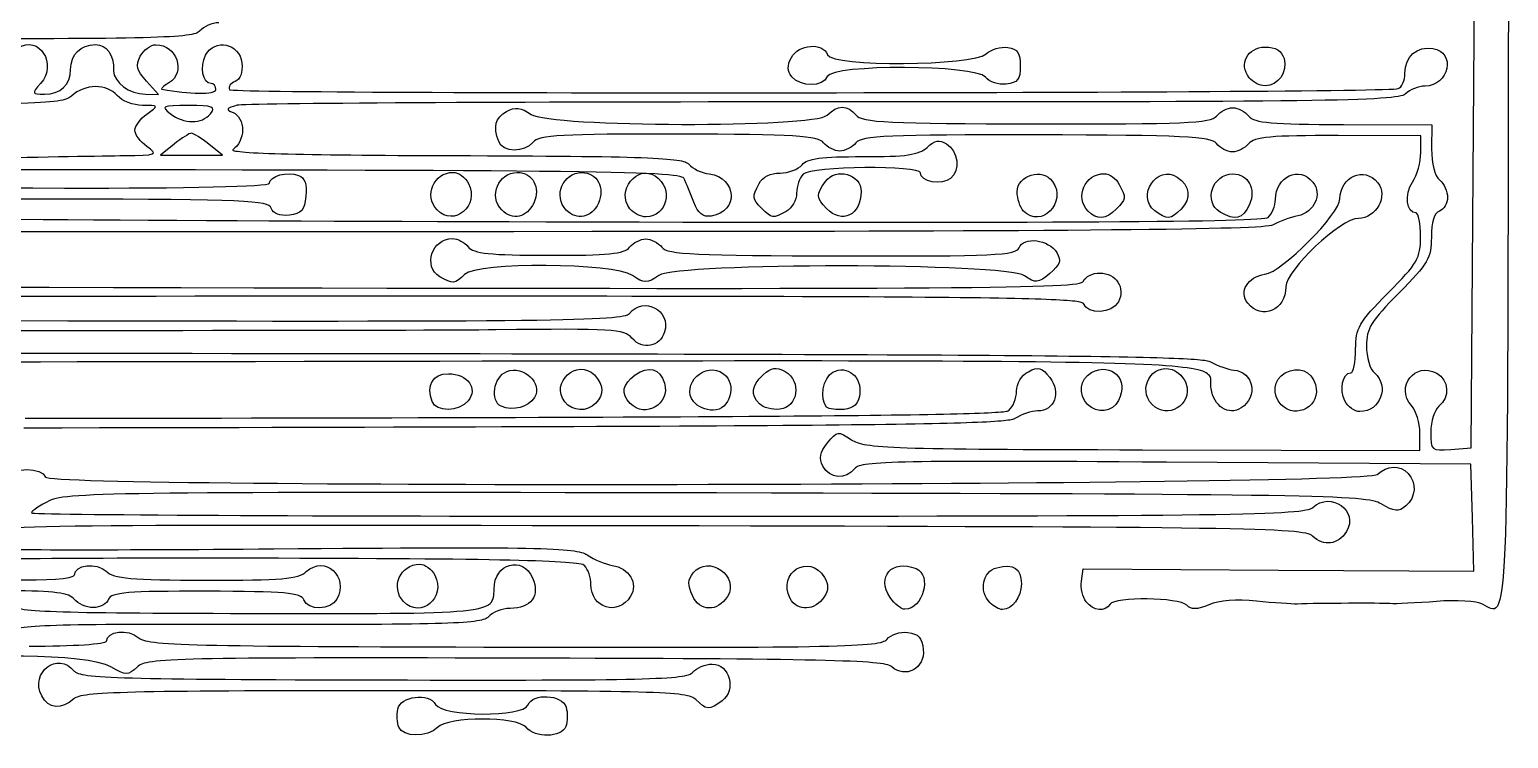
# Model space of a CAD drawing. Extents: x 25 to 242, y 39 to 365.
# Drawn here: x 162.4 to 220.2, y 79.4 to 107 of the extents above; entities that cross this region are included whole.
import ezdxf

# ---------------------------------------------------------------- set-up
doc = ezdxf.new("R2010")
doc.units = 0
doc.layers.add('Layer_1', color=7, linetype='CONTINUOUS')

msp = doc.modelspace()

# ---------------------------------------------------------------- linework, layer by layer
at = {"layer": 'Layer_1', "color": 7}
for points in [[(217.93409, 90.643183), (218.72232, 90.708383), (218.81532, 103.151313), (218.90832, 115.594223), (218.40701, 115.595223)], [(166.949585, 104.507733), (167.459015, 104.499733), (166.985715, 105.019083)], [(169.484772, 103.741663), (169.484772, 103.741803)], [(216.762, 102.233283), (216.764, 102.887273), (213.53255, 102.894273)], [(213.74403, 103.323503), (217.18562, 103.316503), (217.18262, 102.373293)], [(168.06743, 102.559743), (167.531785, 102.129953), (168.744237, 102.126953), (169.95669, 102.123953), (169.423732, 102.556863)], [(188.366413, 100.292903), (188.366374, 100.293433)], [(178.448513, 97.383983), (178.448513, 97.383123)], [(213.79783, 92.534843), (213.79793, 92.535643)], [(205.896102, 90.627893), (216.72573, 90.604893), (216.72773, 91.288183)], [(203.507275, 85.494253), (203.577455, 85.981053), (211.20241, 85.932853), (218.82739, 85.884653), (218.77389, 87.973323), (218.72039, 90.062023), (206.822244, 90.142923)], [(203.687588, 84.695733), (203.68812, 84.695583)], [(176.845792, 79.796013), (176.845781, 79.796263)]]:
    msp.add_lwpolyline(points, dxfattribs=at)
for points in [[(192.195762, 105.187213)], [(210.05493, 105.152663)], [(178.341077, 99.994773)], [(180.862765, 99.989773)], [(183.384449, 99.984773)], [(185.872655, 100.033773)], [(191.027816, 100.048503)], [(193.5495, 100.043503)], [(201.246402, 99.947103)], [(203.768089, 99.942113)], [(206.37021, 99.961713)], [(208.92696, 99.905403)], [(210.00449, 96.348683)], [(178.146261, 92.506213)], [(183.327446, 92.497413)], [(185.882622, 92.437703)], [(188.364696, 92.494303)], [(190.934999, 92.417703)], [(180.849385, 92.328523)], [(193.555006, 92.296573)], [(203.744569, 92.399763)], [(206.266257, 92.394763)], [(211.30963, 92.384163)], [(188.310042, 84.934513)], [(177.032535, 84.699443)], [(192.1279, 84.826693)], [(196.030776, 84.864783)], [(199.937854, 84.650783)], [(162.899535, 81.023513)]]:
    msp.add_lwpolyline(points, close=True, dxfattribs=at)
for points in [[(220.18223, 108.051663), (220.14433, 83.155823), (220.18249, 84.040033), (219.16878, 84.599413)], [(169.074565, 106.976323), (168.847042, 106.696793), (167.289555, 106.656913), (157.417595, 106.677893)], [(169.811064, 107.297953), (169.550426, 107.297953), (169.219001, 107.153773), (169.074565, 106.976323)], [(161.980275, 106.318703), (162.795645, 106.842413), (163.525035, 105.679653), (162.854875, 104.924483)], [(164.026535, 105.476693), (164.028535, 106.060703), (164.413385, 106.445463), (164.994735, 106.444223)], [(164.994735, 106.444223), (165.451115, 106.444223), (165.709525, 106.073883), (165.707505, 105.425383)], [(166.749365, 105.989183), (166.879685, 106.237073), (167.153195, 106.439553), (167.357165, 106.439133)], [(167.357165, 106.439133), (168.17887, 106.436133), (168.544141, 105.353443), (167.859975, 104.947063)], [(169.296698, 106.032623), (169.650104, 106.704933), (170.629936, 106.495983), (170.713401, 105.730523)], [(192.179775, 105.941333), (192.456368, 106.467513), (193.403791, 106.541303), (193.585678, 106.050843)], [(199.787724, 106.083943), (199.981003, 106.259863), (200.359607, 106.371303), (200.629063, 106.331593)], [(200.629063, 106.331593), (201.017973, 106.274293), (201.118572, 106.126063), (201.116973, 105.612963)], [(210.05493, 105.152663), (209.63738, 105.671433), (209.99203, 106.348213), (210.68071, 106.346723)], [(210.68071, 106.346723), (211.10295, 106.346723), (211.32321, 106.213563), (211.41802, 105.903923)], [(216.14128, 105.332763), (216.14328, 105.982423), (216.60464, 106.389083), (217.23381, 106.295843)], [(217.23381, 106.295843), (218.14921, 106.160193), (217.86259, 104.823573), (216.91855, 104.825583)], [(166.985715, 105.019083), (166.594145, 105.448713), (166.553335, 105.616223), (166.749365, 105.989183)], [(169.510989, 104.926323), (169.18884, 104.926323), (169.061393, 105.584973), (169.296698, 106.032623)], [(170.713401, 105.730523), (170.755541, 105.344023), (170.663451, 105.091793), (170.449678, 105.008233)], [(192.195755, 105.187163), (192.010565, 105.417223), (192.006446, 105.611613), (192.179775, 105.941333)], [(193.585678, 106.050843), (193.762637, 105.573663), (199.259356, 105.602953), (199.787724, 106.083943)], [(211.41802, 105.903923), (211.57752, 105.383093), (211.19746, 104.837383), (210.67601, 104.838493)], [(163.003275, 104.509263), (163.635705, 104.509263), (164.024655, 104.875663), (164.026535, 105.476693)], [(165.707505, 105.425383), (165.706505, 104.974013), (166.324035, 104.517493), (166.949585, 104.507733)], [(193.579645, 105.198113), (193.424486, 104.787263), (192.523411, 104.780233), (192.195762, 105.187213)], [(199.758499, 105.174013), (199.366548, 105.660983), (193.762708, 105.682753), (193.579645, 105.198113)], [(200.571416, 104.902973), (200.268948, 104.867573), (199.908402, 104.987773), (199.758499, 105.174013)], [(201.116973, 105.612963), (201.115373, 105.078133), (201.021163, 104.955603), (200.571416, 104.902973)], [(210.67601, 104.838493), (210.47316, 104.838493), (210.19368, 104.980313), (210.05493, 105.152663)], [(215.87672, 104.727953), (216.02134, 104.775153), (216.14039, 105.047283), (216.14128, 105.332763)], [(162.854875, 104.924483), (162.501595, 104.526383), (162.507345, 104.510323), (163.003275, 104.509263)], [(165.850455, 104.456903), (165.435455, 104.929633), (164.587255, 104.920163), (164.063785, 104.436803)], [(167.859975, 104.947063), (167.657335, 104.826703), (167.538795, 104.719133), (167.596545, 104.708013)], [(167.596545, 104.708013), (168.657621, 104.503623), (169.697301, 104.494263), (169.697907, 104.689013)], [(169.697907, 104.689013), (169.698436, 104.819293), (169.614197, 104.926083), (169.510989, 104.926323)], [(170.449678, 105.008233), (170.269015, 104.937633), (170.173776, 104.792073), (170.238038, 104.684753)], [(170.238038, 104.684753), (170.349697, 104.498333), (215.3031, 104.540873), (215.87672, 104.727953)], [(216.91855, 104.825583), (216.68175, 104.825583), (216.33461, 104.684903), (216.14711, 104.511813)], [(164.063785, 104.436803), (163.708445, 104.108773), (162.581805, 104.079133), (151.370349, 104.102973)], [(166.833285, 104.070243), (166.478755, 104.070243), (166.036475, 104.244973), (165.850455, 104.456903)], [(167.009815, 103.734463), (167.476975, 104.068203), (167.476625, 104.068873), (166.833285, 104.070243)], [(168.630787, 104.066783), (167.603875, 104.069783), (167.546875, 104.043783), (167.921115, 103.751963)], [(169.484772, 103.741803), (169.7126, 104.021673), (169.59949, 104.064753), (168.630787, 104.066783)], [(170.536562, 104.075333), (170.093128, 103.957673), (170.068302, 103.912983), (170.378066, 103.790083)], [(193.434285, 104.206013), (181.129724, 104.211013), (170.825746, 104.152113), (170.536562, 104.075333)], [(181.05691, 103.832813), (181.395945, 104.017833), (181.606066, 103.993223), (182.008476, 103.721473)], [(216.14711, 104.511813), (215.85288, 104.240223), (212.74332, 104.198333), (193.434285, 104.206013)], [(193.577241, 103.692173), (193.978097, 104.101003), (194.3705, 104.099683), (194.701592, 103.687173)], [(208.78101, 103.657253), (208.92544, 103.834703), (209.20959, 103.979543), (209.41244, 103.979113)], [(209.41244, 103.979113), (209.61529, 103.979113), (209.89853, 103.832643), (210.04185, 103.654583)], [(166.540795, 103.101283), (166.541325, 103.265593), (166.752365, 103.550523), (167.009815, 103.734463)], [(167.921115, 103.751963), (168.450032, 103.339633), (169.153731, 103.335053), (169.484772, 103.741663)], [(170.378066, 103.790083), (170.59128, 103.705483), (170.744662, 103.420093), (170.743693, 103.109683)], [(180.746427, 102.658293), (180.523627, 103.259083), (180.61096, 103.589473), (181.05691, 103.832813)], [(182.008476, 103.721473), (182.750706, 103.220193), (193.088821, 103.194023), (193.577241, 103.692173)], [(194.701592, 103.687173), (194.923376, 103.411643), (195.97167, 103.361263), (201.740294, 103.349013)], [(201.740294, 103.349013), (207.508917, 103.336813), (208.55751, 103.382613), (208.78101, 103.657253)], [(210.04185, 103.654583), (210.25408, 103.390923), (210.94121, 103.329483), (213.74403, 103.323503)], [(167.005855, 102.466183), (166.749565, 102.651153), (166.540285, 102.936953), (166.540795, 103.101283)], [(168.746925, 102.989213), (168.667805, 102.989403), (168.362033, 102.796123), (168.06743, 102.559743)], [(169.423732, 102.556863), (169.130605, 102.794483), (168.826043, 102.989063), (168.746925, 102.989213)], [(170.743693, 103.109683), (170.7429, 102.815573), (170.576231, 102.476483), (170.373594, 102.356123)], [(187.764605, 102.949013), (183.210128, 102.959113), (182.310794, 102.909413), (182.089804, 102.637893)], [(193.437391, 102.613763), (193.218097, 102.886233), (192.319082, 102.939333), (187.764605, 102.949013)], [(201.738953, 102.919333), (195.970329, 102.931733), (194.921732, 102.885733), (194.698237, 102.611093)], [(208.77765, 102.581193), (208.55587, 102.856733), (207.507576, 102.907083), (201.738953, 102.919333)], [(213.53255, 102.894273), (210.91653, 102.900273), (210.25109, 102.839673), (210.0385, 102.578523)], [(166.111655, 102.112353), (167.404995, 102.129053), (167.448945, 102.146353), (167.005855, 102.466183)], [(170.373594, 102.356123), (170.119078, 102.204963), (172.774815, 102.129403), (178.962922, 102.111723)], [(182.089804, 102.637893), (181.7443, 102.213393), (180.906701, 102.226173), (180.746427, 102.658293)], [(194.066805, 102.289253), (193.863954, 102.289253), (193.580718, 102.435723), (193.437391, 102.613763)], [(194.698237, 102.611093), (194.553801, 102.433633), (194.269657, 102.288803), (194.066805, 102.289253)], [(194.968459, 102.071673), (196.664872, 102.067673), (197.158336, 102.139373), (197.477865, 102.434333)], [(197.477865, 102.434333), (197.77898, 102.712303), (197.961784, 102.745823), (198.230338, 102.572313)], [(198.230338, 102.572313), (198.700662, 102.268493), (198.785929, 101.553533), (198.391649, 101.219733)], [(209.40707, 102.256653), (209.20422, 102.256653), (208.92098, 102.403133), (208.77765, 102.581193)], [(210.0385, 102.578523), (209.89406, 102.401063), (209.60992, 102.256233), (209.40707, 102.256653)], [(216.43842, 101.079273), (216.61527, 101.354303), (216.76088, 101.873633), (216.762, 102.233283)], [(217.18262, 102.373293), (217.18062, 101.797743), (217.30223, 101.325283), (217.49406, 101.161183)], [(160.612475, 102.017653), (162.888915, 102.060153), (165.363545, 102.102753), (166.111655, 102.112353)], [(178.962922, 102.111723), (186.4994, 102.090023), (187.960389, 102.036823), (188.170958, 101.775203)], [(185.872655, 100.033773), (185.316577, 100.724633), (186.139783, 101.782303), (186.866432, 101.310603)], [(188.170958, 101.775203), (188.308615, 101.604173), (188.664739, 101.433733), (188.962348, 101.396453)], [(191.734281, 101.432143), (192.062793, 101.432143), (192.449751, 101.576053), (192.594187, 101.753503)], [(192.594187, 101.753503), (192.795739, 102.001133), (193.347789, 102.075113), (194.968459, 102.071673)], [(197.216317, 101.435033), (197.217417, 101.741863), (192.93905, 101.697173), (192.635073, 101.387133)], [(193.505074, 101.096113), (193.912037, 101.663413), (194.904609, 101.389623), (194.902492, 100.710593)], [(206.37021, 99.961703), (205.623085, 100.524763), (206.46636, 101.776803), (207.250072, 101.268063)], [(211.08247, 100.404483), (211.08547, 101.294803), (212.02422, 101.724543), (212.54719, 101.074833)], [(213.60422, 100.420853), (213.60722, 101.304773), (214.55392, 101.710193), (215.08236, 101.053713)], [(187.976096, 101.224723), (187.836885, 101.510573), (184.017434, 101.549763), (155.171909, 101.561273)], [(155.284909, 101.210903), (155.737819, 100.905023), (156.790785, 100.859723), (163.794505, 100.844853)], [(171.787871, 101.028823), (171.788665, 101.312933), (172.503077, 101.509143), (172.926336, 101.341473)], [(172.926336, 101.341473), (173.177529, 101.241973), (173.262653, 101.002993), (173.216082, 100.528013)], [(178.341077, 99.994773), (177.814939, 100.537113), (178.210716, 101.460213), (178.968674, 101.458603)], [(178.968674, 101.458603), (179.172646, 101.458603), (179.440145, 101.263683), (179.563118, 101.026403)], [(180.862765, 99.989773), (180.343464, 100.525053), (180.730603, 101.455223), (181.472023, 101.453663)], [(181.472023, 101.453663), (182.076213, 101.453663), (182.391062, 100.870863), (182.117834, 100.260833)], [(183.384449, 99.984773), (182.865152, 100.520053), (183.252287, 101.450253), (183.993711, 101.448663)], [(183.993711, 101.448663), (184.597897, 101.448663), (184.912747, 100.865863), (184.639519, 100.255863)], [(186.866432, 101.310603), (187.592544, 100.839273), (187.329838, 99.717833), (186.493724, 99.719613)], [(188.366374, 100.293433), (188.238376, 100.627713), (188.062749, 101.046783), (187.976096, 101.224723)], [(188.962348, 101.396453), (190.06348, 101.258473), (190.133992, 99.916033), (189.048678, 99.752783)], [(190.918148, 101.017093), (191.055708, 101.278793), (191.35882, 101.432943), (191.734281, 101.432143)], [(192.635073, 101.387133), (192.495937, 101.245233), (192.381414, 100.909503), (192.380578, 100.641143)], [(193.549504, 100.043503), (193.147865, 100.457463), (193.142258, 100.590343), (193.505074, 101.096113)], [(198.391649, 101.219733), (198.058613, 100.937793), (197.215248, 101.092283), (197.216317, 101.435033)], [(200.996572, 100.697653), (200.998672, 101.361513), (201.991641, 101.648113), (202.382006, 101.097483)], [(202.382006, 101.097483), (202.95713, 100.286243), (201.928395, 99.244163), (201.246402, 99.947103)], [(203.768089, 99.942103), (203.241952, 100.484453), (203.637729, 101.407553), (204.395686, 101.405943)], [(204.395686, 101.405943), (204.599658, 101.405943), (204.86385, 101.217423), (204.98278, 100.987923)], [(207.250072, 101.268063), (207.750272, 100.943363), (207.810181, 100.444413), (207.399291, 100.025313)], [(208.92696, 99.905403), (208.254475, 100.309213), (208.61499, 101.397073), (209.42072, 101.395353)], [(209.42072, 101.395353), (210.02491, 101.395353), (210.33976, 100.812553), (210.06653, 100.202553)], [(216.56698, 99.871183), (216.19856, 99.871183), (216.12239, 100.587813), (216.43842, 101.079273)], [(217.49406, 101.161183), (217.66697, 101.013313), (217.80786, 100.707213), (217.80715, 100.480993)], [(163.794505, 100.844853), (168.597888, 100.834553), (171.787496, 100.908053), (171.787871, 101.028823)], [(173.216082, 100.528013), (173.161732, 99.973683), (173.048235, 99.843563), (172.570839, 99.788323)], [(179.563118, 101.026403), (180.014429, 100.155613), (179.008726, 99.306613), (178.341077, 99.994773)], [(191.027816, 100.048503), (190.638394, 100.449903), (190.635134, 100.478723), (190.918148, 101.017093)], [(192.380578, 100.641143), (192.379785, 100.372743), (192.195833, 100.053153), (191.971895, 99.930973)], [(194.902492, 100.710593), (194.899592, 99.788233), (194.15388, 99.420513), (193.5495, 100.043503)], [(201.246402, 99.947103), (201.108152, 100.089613), (200.995728, 100.427353), (200.996572, 100.697653)], [(204.98278, 100.987923), (205.262434, 100.448333), (205.258992, 100.419553), (204.867073, 100.019813)], [(212.54719, 101.074833), (212.92267, 100.608313), (212.60499, 99.897723), (211.95955, 99.760403)], [(215.08236, 101.053713), (215.49541, 100.540553), (215.01906, 99.659703), (214.32928, 99.661153)], [(163.683445, 100.414143), (157.132115, 100.428143), (155.594379, 100.376843), (155.457009, 100.140033)], [(171.866241, 100.059153), (171.755494, 100.357783), (170.80486, 100.399033), (163.683445, 100.414143)], [(172.570839, 99.788323), (172.193065, 99.744623), (171.947955, 99.838823), (171.866241, 100.059153)], [(182.117834, 100.260833), (181.863332, 99.692643), (181.274425, 99.565463), (180.862765, 99.989773)], [(184.639519, 100.255863), (184.385016, 99.687643), (183.796109, 99.560463), (183.384449, 99.984773)], [(186.493724, 99.719613), (186.290873, 99.719613), (186.011391, 99.861423), (185.872655, 100.033773)], [(189.048678, 99.752783), (188.719553, 99.703283), (188.536802, 99.847983), (188.366413, 100.292903)], [(191.971895, 99.930973), (191.445315, 99.643633), (191.417237, 99.647103), (191.027816, 100.048503)], [(204.867073, 100.019813), (204.470954, 99.615793), (204.109473, 99.590213), (203.768089, 99.942113)], [(207.399291, 100.025313), (206.985332, 99.603093), (206.856626, 99.595153), (206.37021, 99.961713)], [(210.06653, 100.202553), (209.81121, 99.632543), (209.51155, 99.554403), (208.92696, 99.905403)], [(210.67451, 97.477043), (211.34223, 97.569043), (213.60241, 99.840123), (213.60422, 100.420853)], [(210.79903, 99.696593), (210.95412, 99.827873), (211.08166, 100.146433), (211.08247, 100.404483)], [(217.49027, 99.946323), (217.27949, 99.863923), (217.17374, 99.524263), (217.17187, 98.923553)], [(217.80715, 100.480993), (217.80635, 100.254773), (217.66385, 100.014163), (217.49027, 99.946323)], [(154.972459, 99.726643), (154.798879, 99.659443), (167.225405, 99.571523), (182.586954, 99.531173)], [(182.586954, 99.531173), (202.772141, 99.478173), (210.59524, 99.524173), (210.79903, 99.696593)], [(210.97426, 99.397713), (210.66919, 99.221873), (203.346239, 99.151603), (184.390506, 99.142633)], [(211.95955, 99.760403), (211.64921, 99.694403), (211.20583, 99.531173), (210.97426, 99.397713)], [(214.32928, 99.661153), (213.6281, 99.661153), (211.49416, 97.650373), (211.49209, 96.985693)], [(216.75176, 98.948323), (216.75376, 99.455653), (216.67016, 99.870943), (216.56698, 99.871183)], [(184.390506, 99.142633), (118.096649, 99.111233), (121.452249, 99.133633), (121.050279, 98.723373)], [(178.448513, 97.383123), (177.77603, 97.786923), (178.136543, 98.874783), (178.942276, 98.873073)], [(178.942276, 98.873073), (179.136163, 98.873073), (179.412065, 98.726643), (179.555392, 98.548583)], [(185.859608, 98.535193), (186.004041, 98.712653), (186.288186, 98.857483), (186.491036, 98.857063)], [(186.491036, 98.857063), (186.693887, 98.857063), (186.977123, 98.710563), (187.120451, 98.532493)], [(201.071165, 98.517313), (201.241407, 98.968083), (202.242465, 98.837133), (202.544041, 98.324663)], [(215.48405, 96.749233), (216.63811, 97.914033), (216.74914, 98.106653), (216.75176, 98.948323)], [(217.17187, 98.923553), (217.16987, 98.110063), (217.04823, 97.902203), (215.90423, 96.747533)], [(179.555392, 98.548583), (179.763918, 98.289533), (180.393513, 98.223593), (182.706493, 98.218703)], [(182.706493, 98.218703), (185.019468, 98.213703), (185.649469, 98.277003), (185.859608, 98.535193)], [(187.120451, 98.532493), (187.342238, 98.256983), (188.390891, 98.206613), (194.1624, 98.194363)], [(194.1624, 98.194363), (200.125229, 98.181663), (200.959133, 98.220563), (201.071165, 98.517313)], [(202.544041, 98.324663), (202.731207, 98.006583), (202.680179, 97.854953), (202.270659, 97.512183)], [(185.968633, 97.433683), (185.239403, 97.926173), (179.892826, 97.957773), (179.416941, 97.472383)], [(201.279592, 97.420083), (200.528952, 97.927023), (187.76145, 97.936493), (187.00455, 97.430683)], [(133.615319, 97.313483), (133.305189, 97.082153), (139.406509, 97.019763), (168.350256, 96.958283)], [(168.350256, 96.958283), (199.366317, 96.892383), (203.475636, 96.921383), (203.583377, 97.206643)], [(179.416941, 97.472383), (179.048541, 97.096643), (178.943083, 97.086983), (178.448513, 97.383983)], [(187.00455, 97.430683), (186.526753, 97.111363), (186.444436, 97.111523), (185.968633, 97.433683)], [(202.270659, 97.512183), (201.810239, 97.126823), (201.725444, 97.118933), (201.279592, 97.420083)], [(203.583377, 97.206643), (203.650457, 97.384253), (203.940017, 97.529093), (204.226846, 97.528483)], [(204.226846, 97.528483), (204.860277, 97.528483), (205.235388, 96.942983), (204.950651, 96.401303)], [(210.00449, 96.348683), (209.64268, 96.798203), (209.98979, 97.382723), (210.67451, 97.477043)], [(162.562425, 96.614493), (122.237599, 96.585293), (121.646729, 96.578893), (121.063129, 96.159883)], [(203.585168, 96.332703), (203.484865, 96.603193), (198.097682, 96.640183), (162.562425, 96.614493)], [(185.849395, 95.946933), (186.410616, 96.636463), (187.489984, 96.071103), (187.225615, 95.226153)], [(211.49209, 96.985693), (211.48909, 96.079013), (210.54653, 95.675313), (210.00449, 96.348683)], [(214.21634, 94.550153), (214.21934, 95.391813), (214.33, 95.584433), (215.48405, 96.749233)], [(215.90423, 96.747533), (214.81683, 95.650023), (214.63905, 95.360323), (214.63694, 94.682573)], [(162.024215, 95.667883), (182.792455, 95.627183), (185.616014, 95.659883), (185.849395, 95.946933)], [(204.950651, 96.401303), (204.709504, 95.942543), (203.747773, 95.894233), (203.585168, 96.332703)], [(180.634943, 95.306903), (177.897331, 95.273103), (162.320335, 95.266103), (146.019409, 95.291303)], [(185.95195, 94.981653), (185.640197, 95.336783), (185.205203, 95.363373), (180.634943, 95.306903)], [(126.048909, 94.767233), (126.348149, 94.458773), (130.250739, 94.423373), (167.198035, 94.393743)], [(187.225615, 95.226153), (187.043626, 94.644473), (186.362695, 94.513763), (185.95195, 94.981653)], [(167.198035, 94.393743), (201.304551, 94.366443), (208.102804, 94.312643), (208.541, 94.066693)], [(208.57012, 93.014783), (208.40651, 94.204803), (211.33613, 94.130663), (167.253005, 94.060313)], [(183.327447, 92.497403), (182.735257, 93.233103), (183.825073, 94.225003), (184.481831, 93.548063)], [(214.02581, 93.628073), (214.12901, 93.627863), (214.21476, 94.042783), (214.21634, 94.550153)], [(214.63694, 94.682573), (214.63594, 94.244663), (214.77423, 93.774683), (214.94886, 93.625323)], [(167.253005, 94.060313), (134.866519, 94.008613), (126.436959, 93.939503), (126.269369, 93.724343)], [(178.146261, 92.506163), (177.905337, 93.155823), (178.163401, 93.596033), (178.784423, 93.594713)], [(178.784423, 93.594713), (179.537927, 93.591713), (179.949735, 93.023393), (179.551257, 92.533813)], [(180.849385, 92.328523), (180.392764, 92.525603), (180.543497, 93.478533), (181.06375, 93.683773)], [(181.06375, 93.683773), (181.718467, 93.942023), (182.480459, 93.223103), (182.139453, 92.668853)], [(186.078331, 93.550783), (186.607597, 93.928923), (187.040337, 93.804653), (187.218329, 93.223383)], [(188.364696, 92.494303), (187.822798, 93.167533), (188.826439, 94.122523), (189.52365, 93.597083)], [(189.52365, 93.597083), (190.075228, 93.181423), (189.788006, 92.170823), (189.118692, 92.172253)], [(191.080137, 93.552423), (191.407191, 93.854313), (191.569701, 93.878073), (191.933691, 93.677223)], [(191.933691, 93.677223), (192.589299, 93.315463), (192.442355, 92.296073), (191.722389, 92.211353)], [(193.555006, 92.296603), (193.262328, 92.598283), (193.415438, 93.444393), (193.800755, 93.654653)], [(193.800755, 93.654653), (194.354532, 93.956843), (194.940918, 93.473893), (194.845232, 92.794443)], [(200.972319, 92.919953), (200.973419, 93.218213), (201.16183, 93.527193), (201.433414, 93.675393)], [(201.433414, 93.675393), (201.824296, 93.888693), (201.949288, 93.854383), (202.270214, 93.445733)], [(203.744569, 92.399763), (203.367554, 92.788383), (203.44368, 93.391053), (203.901332, 93.640763)], [(203.901332, 93.640763), (204.687907, 94.070003), (205.378482, 93.358193), (204.955728, 92.553963)], [(206.266257, 92.394763), (205.6753, 93.003883), (206.256657, 94.016843), (207.048212, 93.757313)], [(207.048212, 93.757313), (207.278767, 93.681713), (207.52673, 93.426103), (207.599241, 93.189333)], [(208.541, 94.066693), (208.82944, 93.904793), (209.23957, 93.757313), (209.45239, 93.738953)], [(209.45239, 93.738953), (210.23139, 93.671753), (210.42344, 92.696973), (209.74369, 92.260383)], [(211.30963, 92.384163), (210.93261, 92.772783), (211.00875, 93.375453), (211.4664, 93.625163)], [(211.4664, 93.625163), (211.98052, 93.905733), (212.47893, 93.713263), (212.64535, 93.169843)], [(213.79793, 92.535643), (213.57092, 92.973633), (213.70753, 93.628763), (214.02581, 93.628073)], [(214.94886, 93.625323), (215.55351, 93.108143), (215.18195, 92.116563), (214.38417, 92.118253)], [(216.3969, 92.350773), (215.75208, 93.085313), (216.52926, 94.081443), (217.38062, 93.611643)], [(217.38062, 93.611643), (217.86318, 93.345393), (217.90635, 92.699413), (217.46652, 92.327043)], [(184.481831, 93.548063), (184.857763, 93.160553), (184.876655, 92.786223), (184.537721, 92.440513)], [(185.882622, 92.437703), (185.511417, 92.820323), (185.576859, 93.192513), (186.078331, 93.550783)], [(187.218329, 93.223383), (187.464987, 92.417943), (186.469764, 91.832523), (185.882622, 92.437703)], [(190.934999, 92.417703), (190.569727, 92.794203), (190.611355, 93.119673), (191.080137, 93.552423)], [(202.270214, 93.445733), (202.723841, 92.868093), (202.45957, 92.143853), (201.795682, 92.145283)], [(207.599241, 93.189333), (207.848201, 92.376313), (206.857215, 91.785633), (206.266257, 92.394763)], [(209.74369, 92.260383), (209.2532, 91.945313), (208.6652, 92.323383), (208.57012, 93.014783)], [(212.64535, 93.169843), (212.892, 92.364373), (211.89677, 91.778953), (211.30963, 92.384163)], [(179.551257, 92.533813), (179.204764, 92.108123), (178.300471, 92.090343), (178.146261, 92.506213)], [(182.139453, 92.668853), (181.903006, 92.284573), (181.312297, 92.128733), (180.849385, 92.328523)], [(184.537721, 92.440513), (184.194505, 92.090443), (183.633785, 92.116803), (183.327446, 92.497413)], [(189.118692, 92.172253), (188.846105, 92.172253), (188.506807, 92.317743), (188.364696, 92.494303)], [(191.722389, 92.211353), (191.432525, 92.177253), (191.0782, 92.270153), (190.934999, 92.417703)], [(194.845232, 92.794443), (194.791942, 92.416013), (194.621108, 92.250383), (194.237685, 92.205373)], [(200.667477, 92.158513), (200.834276, 92.299713), (200.971452, 92.642383), (200.972319, 92.919953)], [(204.955728, 92.553963), (204.709758, 92.086053), (204.121587, 92.011143), (203.744569, 92.399763)], [(214.38417, 92.118253), (214.18019, 92.118253), (213.91633, 92.306163), (213.79783, 92.534843)], [(200.909036, 91.844103), (200.514876, 91.588803), (194.5211, 91.531423), (162.196615, 91.473473)], [(162.253175, 91.856933), (191.336806, 91.891133), (200.436046, 91.962583), (200.667477, 92.158513)], [(194.237685, 92.205373), (193.944305, 92.170873), (193.637102, 92.212373), (193.555006, 92.296573)], [(201.795682, 92.145283), (201.564528, 92.145283), (201.165537, 92.010233), (200.909036, 91.844103)], [(216.72773, 91.288183), (216.72873, 91.663993), (216.58002, 92.142153), (216.3969, 92.350773)], [(217.46652, 92.327043), (217.29269, 92.179883), (217.14943, 91.726143), (217.14816, 91.318743)], [(193.586926, 90.892503), (193.964438, 91.367853), (193.998173, 91.372383), (194.522513, 91.018263)], [(217.14816, 91.318743), (217.14616, 90.594523), (217.16346, 90.579443), (217.93409, 90.643183)], [(193.408495, 89.988003), (193.245939, 90.301663), (193.288323, 90.516503), (193.586926, 90.892503)], [(194.522513, 91.018263), (195.016649, 90.684543), (196.058338, 90.648793), (205.896102, 90.627893)], [(206.822244, 90.142923), (196.429034, 90.213623), (194.890704, 90.182723), (194.66006, 89.899403)], [(161.589235, 89.537203), (161.743305, 89.945133), (162.901055, 89.963283), (163.050575, 89.560203)], [(163.050575, 89.560203), (163.215225, 89.116203), (214.55938, 89.219343), (215.05822, 89.664683)], [(194.66006, 89.899403), (194.294511, 89.450293), (193.664046, 89.494953), (193.408495, 89.988003)], [(215.05822, 89.664683), (215.46758, 90.030123), (215.92798, 90.044153), (216.26062, 89.701283)], [(216.26062, 89.701283), (216.61169, 89.339443), (216.57195, 88.771963), (216.17182, 88.433223)], [(189.259255, 88.939903), (166.388215, 88.988503), (163.864195, 88.960303), (163.217775, 88.647483)], [(212.54335, 88.377163), (213.24778, 89.027433), (214.35042, 88.234153), (213.85537, 87.433263)], [(163.217775, 88.647483), (162.824085, 88.457063), (162.501765, 88.239583), (162.501515, 88.164223)], [(187.340859, 88.034763), (209.47913, 88.041763), (212.22011, 88.078763), (212.54335, 88.377163)], [(215.20942, 88.516623), (214.62991, 88.859503), (212.76131, 88.889983), (189.259255, 88.939903)], [(216.17182, 88.433223), (215.8879, 88.192843), (215.7341, 88.206153), (215.20942, 88.516623)], [(162.501515, 88.164223), (162.501265, 88.088823), (173.678967, 88.030583), (187.340859, 88.034763)], [(186.447782, 87.655673), (161.550625, 87.701473), (160.729205, 87.690273), (160.371025, 87.298143)], [(212.52758, 87.260513), (212.18895, 87.576373), (209.79334, 87.612653), (186.447782, 87.655673)], [(213.85537, 87.433263), (213.53611, 86.916773), (212.97447, 86.843693), (212.52758, 87.260513)], [(160.112555, 86.778473), (160.173855, 86.715373), (165.507145, 86.707373), (171.964414, 86.760973)], [(171.964414, 86.760973), (182.343325, 86.846873), (183.762391, 86.819273), (184.200546, 86.523373)], [(171.279955, 86.392643), (164.368435, 86.407443), (158.713355, 86.357343), (158.713115, 86.281493)], [(164.175145, 85.746823), (164.176145, 86.139253), (165.040025, 86.236063), (165.415495, 85.885863)], [(184.097721, 86.106863), (183.907822, 86.302603), (180.773639, 86.372483), (171.279955, 86.392643)], [(173.232559, 85.869243), (173.949937, 86.531493), (174.911388, 85.674273), (174.431227, 84.800563)], [(177.032535, 84.699443), (176.506398, 85.241763), (176.902175, 86.164893), (177.660132, 86.163283)], [(177.660132, 86.163283), (177.864104, 86.163283), (178.131603, 85.968363), (178.254576, 85.731083)], [(180.564473, 85.187833), (180.567573, 86.192033), (181.679747, 86.512203), (182.072219, 85.621933)], [(184.347623, 85.378573), (184.348417, 85.636623), (184.235971, 85.964363), (184.097721, 86.106863)], [(184.200546, 86.523373), (184.473146, 86.339273), (184.915895, 86.154943), (185.184431, 86.113743)], [(185.184431, 86.113743), (185.845231, 86.012413), (186.205527, 85.403713), (185.898618, 84.907193)], [(188.344922, 85.821383), (188.937811, 86.549833), (190.173492, 85.697323), (189.682178, 84.898813)], [(192.127948, 84.826683), (191.607162, 85.831513), (192.880904, 86.609813), (193.467061, 85.644903)], [(196.030776, 84.864783), (195.48441, 85.669433), (196.108886, 86.362453), (197.045903, 85.991323)], [(200.203377, 86.023843), (200.863389, 86.192173), (201.160869, 85.994743), (201.158981, 85.389613)], [(159.079545, 85.856623), (159.510025, 85.519833), (164.174125, 85.419343), (164.175145, 85.746823)], [(165.415495, 85.885863), (165.721355, 85.600583), (166.382655, 85.541183), (169.322962, 85.534943)], [(169.322962, 85.534943), (172.263269, 85.528943), (172.924928, 85.585243), (173.232559, 85.869243)], [(178.254576, 85.731083), (178.705887, 84.860263), (177.700184, 84.011293), (177.032535, 84.699443)], [(182.072219, 85.621933), (182.375067, 84.934973), (182.002129, 84.430653), (181.192543, 84.432373)], [(188.310042, 84.934503), (188.12163, 85.361883), (188.12928, 85.556453), (188.344922, 85.821383)], [(193.467061, 85.644903), (193.633483, 85.370953), (193.632837, 85.164023), (193.464661, 84.890793)], [(197.045903, 85.991323), (197.683035, 85.738963), (197.313905, 84.397823), (196.607729, 84.399323)], [(199.937854, 84.650783), (199.49045, 85.111953), (199.638955, 85.879913), (200.203377, 86.023843)], [(203.68812, 84.695583), (203.550055, 84.867103), (203.468675, 85.226493), (203.507275, 85.494253)], [(164.172165, 84.791793), (163.970085, 85.042853), (163.404085, 85.116623), (161.651485, 85.120353)], [(169.321618, 85.104053), (166.234885, 85.111053), (165.611005, 85.059053), (165.509005, 84.788963)], [(173.132216, 84.772763), (173.031894, 85.043273), (172.408342, 85.097493), (169.321618, 85.104053)], [(170.983757, 84.238593), (180.531836, 84.218193), (180.561459, 84.221393), (180.564473, 85.187833)], [(185.898618, 84.907193), (185.410737, 84.117913), (184.344702, 84.441893), (184.347623, 85.378573)], [(189.682178, 84.898813), (189.305106, 84.285983), (188.587712, 84.304663), (188.310042, 84.934513)], [(201.158981, 85.389613), (201.157381, 84.873913), (200.799685, 84.390413), (200.420373, 84.391233)], [(161.649805, 84.581623), (161.874085, 84.302963), (163.174915, 84.255183), (170.983757, 84.238593)], [(164.909895, 84.467043), (164.647465, 84.467043), (164.315495, 84.613723), (164.172165, 84.791793)], [(165.509005, 84.788963), (165.441905, 84.611343), (165.172325, 84.466483), (164.909895, 84.467043)], [(174.431227, 84.800563), (174.188171, 84.358283), (173.293022, 84.339103), (173.132216, 84.772763)], [(181.192543, 84.432373), (180.874115, 84.432373), (180.495409, 84.288413), (180.350973, 84.110953)], [(193.464661, 84.890793), (193.122532, 84.334743), (192.400791, 84.300113), (192.1279, 84.826693)], [(196.607729, 84.399323), (196.464031, 84.399323), (196.204404, 84.609093), (196.030776, 84.864783)], [(200.420373, 84.391233), (200.293237, 84.391493), (200.076105, 84.508313), (199.937854, 84.650783)], [(204.623321, 84.597833), (204.434666, 84.286873), (203.978249, 84.334603), (203.687588, 84.695733)], [(207.616545, 84.560333), (207.321934, 84.864023), (204.803939, 84.895513), (204.623321, 84.597833)], [(208.48639, 84.579133), (208.013303, 84.379473), (207.796509, 84.374763), (207.616545, 84.560333)], [(210.33726, 84.718783), (209.57311, 84.797883), (208.88085, 84.745583), (208.48639, 84.579133)], [(211.92578, 84.605083), (211.72349, 84.598083), (211.00867, 84.649283), (210.33726, 84.718783)], [(215.55078, 84.621183), (215.16882, 84.646083), (212.82335, 84.635783), (211.92578, 84.605083)], [(217.37161, 84.705983), (216.60126, 84.644283), (215.78189, 84.606083), (215.55078, 84.621183)], [(219.16878, 84.599413), (218.94801, 84.721223), (218.15139, 84.768453), (217.37161, 84.705983)], [(170.998711, 83.807633), (163.175375, 83.824333), (161.872475, 83.781933), (161.646445, 83.504293)], [(180.350973, 84.110953), (180.124947, 83.833273), (178.822043, 83.791023), (170.998711, 83.807633)], [(165.427895, 83.158313), (165.428895, 83.550763), (166.292775, 83.647573), (166.668245, 83.297353)], [(166.668245, 83.297353), (166.997195, 82.990533), (168.559933, 82.950713), (181.336231, 82.923573)], [(181.336231, 82.923573), (193.998044, 82.896673), (195.667142, 82.931573), (195.907508, 83.226733)], [(195.907508, 83.226733), (196.058569, 83.412313), (196.41986, 83.531003), (196.722104, 83.494333)], [(196.722104, 83.494333), (197.139455, 83.443633), (197.280248, 83.290783), (197.330032, 82.834143)], [(165.601785, 82.155363), (164.733255, 82.669263), (159.529005, 82.719103), (159.120705, 82.217463)], [(162.405955, 82.963793), (164.134535, 82.959793), (165.427535, 83.043393), (165.427895, 83.158313)], [(162.899535, 81.023563), (162.427805, 81.933733), (163.530205, 82.777113), (164.163395, 81.990453)], [(197.330032, 82.834143), (197.410572, 82.095423), (196.629053, 81.672143), (196.088967, 82.161993)], [(166.633525, 82.152363), (166.253375, 81.801443), (166.198385, 81.801553), (165.601785, 82.155363)], [(181.396607, 82.492513), (168.09536, 82.520813), (167.005425, 82.495513), (166.633525, 82.152363)], [(196.088967, 82.161993), (195.813517, 82.411783), (193.354231, 82.467113), (181.396607, 82.492513)], [(188.329566, 81.939123), (188.474002, 82.116553), (188.815203, 82.261283), (189.08779, 82.260703)], [(189.08779, 82.260703), (189.765417, 82.260703), (190.037025, 81.246763), (189.472698, 80.825843)], [(164.163395, 81.990453), (164.389385, 81.709703), (165.993855, 81.663373), (176.245476, 81.641573)], [(176.245476, 81.641573), (186.497096, 81.619873), (188.101831, 81.659273), (188.329566, 81.939123)], [(164.151725, 80.905423), (163.675745, 80.466033), (163.163425, 80.514343), (162.899535, 81.023513)], [(176.301221, 81.222023), (166.253565, 81.219023), (164.441885, 81.173323), (164.151725, 80.905423)], [(188.442606, 80.880743), (188.145654, 81.186833), (186.834733, 81.223663), (176.301221, 81.222023)], [(176.803821, 80.496613), (176.901361, 81.014773), (178.027389, 81.158423), (178.283792, 80.685403)], [(181.887168, 80.660003), (182.068556, 81.140273), (183.224994, 81.077773), (183.377595, 80.579503)], [(189.472698, 80.825843), (188.976758, 80.455923), (188.848123, 80.462803), (188.442606, 80.880743)], [(176.845781, 79.796263), (176.782381, 79.967263), (176.763491, 80.282413), (176.803821, 80.496613)], [(178.283792, 80.685403), (178.545671, 80.202273), (181.705883, 80.180013), (181.887168, 80.660003)], [(183.377595, 80.579503), (183.445105, 80.359053), (183.440305, 80.019703), (183.366935, 79.825413)], [(178.352031, 79.785713), (177.96503, 79.390983), (176.993514, 79.397593), (176.845792, 79.796013)], [(181.813051, 79.792713), (181.466756, 80.222953), (178.775277, 80.217793), (178.352031, 79.785713)], [(183.366935, 79.825413), (183.199073, 79.380943), (182.162054, 79.359113), (181.813051, 79.792713)]]:
    msp.add_open_spline(points, degree=3, dxfattribs=at)

doc.saveas('drawing.dxf')
